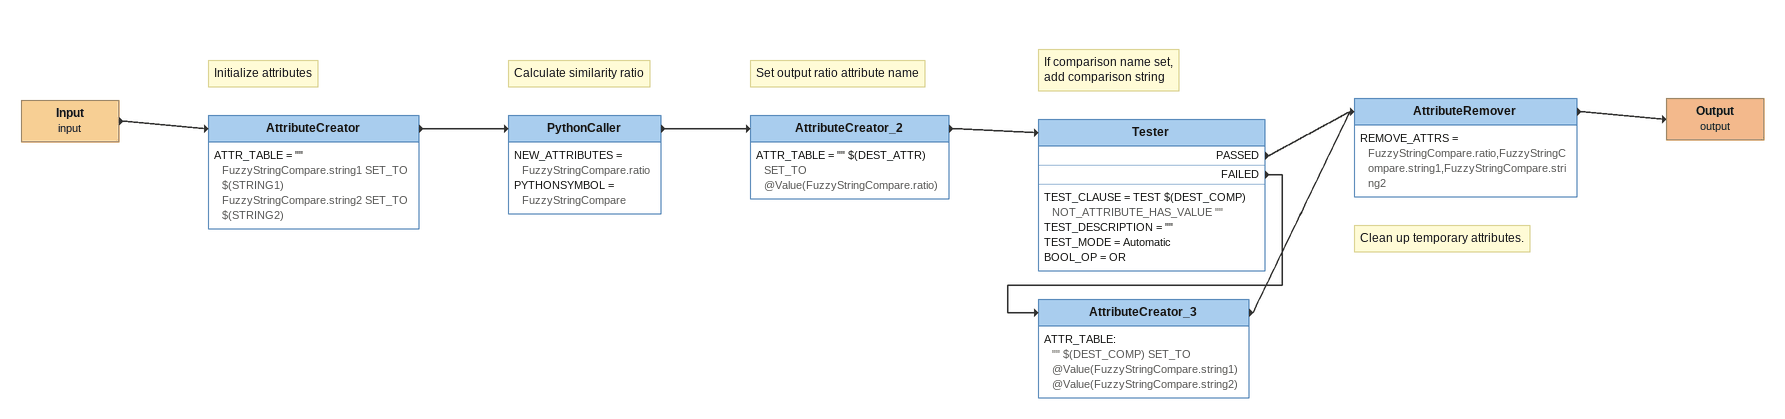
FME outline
Input (input)
    -> AttributeCreator
Note: Initialize attributes
AttributeCreator
    ATTR_TABLE = "" FuzzyStringCompare.string1 SET_TO $(STRING1)  FuzzyStringCompare.string2 SET_TO $(STRING2)
    -> PythonCaller
Note: Calculate similarity ratio
PythonCaller
    NEW_ATTRIBUTES = FuzzyStringCompare.ratio
    PYTHONSYMBOL = FuzzyStringCompare
    -> AttributeCreator_2
Note: Set output ratio attribute name
AttributeCreator_2
    ATTR_TABLE = "" $(DEST_ATTR) SET_TO @Value(FuzzyStringCompare.ratio)
    -> Tester
Note: If comparison name set, / add comparison string
Tester
    TEST_CLAUSE = TEST $(DEST_COMP) NOT_ATTRIBUTE_HAS_VALUE ""
    TEST_DESCRIPTION = ""
    TEST_MODE = Automatic
    BOOL_OP = OR
    PASSED -> AttributeRemover
    FAILED -> AttributeCreator_3
AttributeCreator_3
    ATTR_TABLE:
      "" $(DEST_COMP) SET_TO @Value(FuzzyStringCompare.string1)
      @Value(FuzzyStringCompare.string2)
    -> AttributeRemover
Note: Clean up temporary attributes.
AttributeRemover
    REMOVE_ATTRS = FuzzyStringCompare.ratio,FuzzyStringCompare.string1,FuzzyStringCompare.string2
    -> Output (output)
Output (output)
